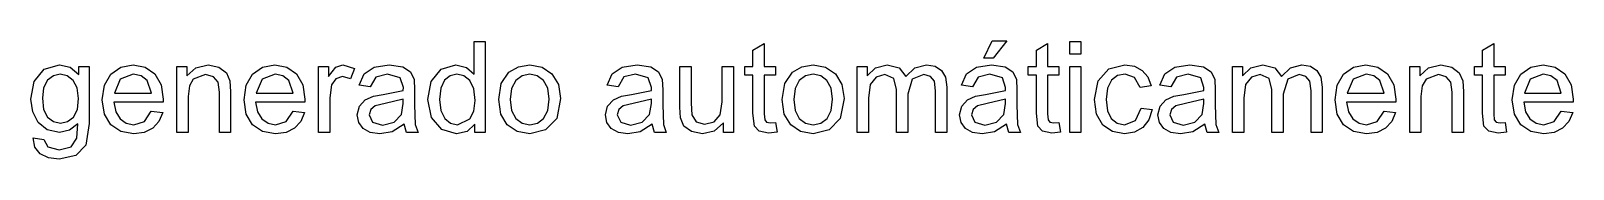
# Model space of a CAD drawing. Extents: x 10 to 410, y -78 to 290.
# Drawn here: x 101.2 to 173.8, y 6.7 to 12.3 of the extents above; entities that cross this region are included whole.
import ezdxf

# ---------------------------------------------------------------- set-up
doc = ezdxf.new("R2010")
doc.units = 0

msp = doc.modelspace()

# ---------------------------------------------------------------- linework, layer by layer
at = {"layer": 'Layer 1', "color": 7}
for points in [[(122.125, 8), (122.125, 8.39258), (121.75952, 8.045412), (121.25488, 7.92969), (120.56934, 8.13477), (120.08594, 8.70605), (119.91602, 9.55273), (120.07129, 10.39648), (120.53711, 10.97949), (121.23145, 11.18164), (121.73242, 11.06152), (122.08984, 10.75391), (122.08984, 12.29492), (122.61426, 12.29492), (122.61426, 8), (122.125, 8)], [(108.09766, 8), (108.09766, 11.11133), (108.57227, 11.11133), (108.57227, 10.66895), (108.991213, 11.053468), (109.5625, 11.18164), (110.07813, 11.0791), (110.43262, 10.81543), (110.59668, 10.42578), (110.62598, 9.91309), (110.62598, 8), (110.09863, 8), (110.09863, 9.89258), (110.03713, 10.37305), (109.8174, 10.62793), (109.45119, 10.72463), (108.86818, 10.51076), (108.68581, 10.20095), (108.62502, 9.69924), (108.62502, 8), (108.09766, 8)], [(114.76563, 8), (114.76563, 11.11133), (115.24023, 11.11133), (115.24023, 10.63965), (115.57422, 11.07617), (115.91406, 11.18164), (116.45605, 11.01172), (116.27441, 10.52246), (115.8877, 10.63672), (115.57715, 10.53125), (115.38086, 10.24414), (115.29296, 9.62891), (115.29296, 8), (114.76563, 8)], [(133.82324, 8), (133.82324, 8.45703), (133.394775, 8.061525), (132.83594, 7.92969), (132.32031, 8.03516), (131.96582, 8.29883), (131.80469, 8.69141), (131.77249, 9.18359), (131.77249, 11.11133), (132.29983, 11.11133), (132.29983, 9.38574), (132.33203, 8.8291), (132.54297, 8.50098), (132.94141, 8.38379), (133.38672, 8.50391), (133.67969, 8.83496), (133.76759, 9.44434), (133.76759, 11.11133), (134.29493, 11.11133), (134.29493, 8), (133.82324, 8)], [(140.125, 8), (140.125, 11.11133), (140.59668, 11.11133), (140.59668, 10.6748), (140.98633, 11.04102), (141.54004, 11.18164), (142.10547, 11.03809), (142.41895, 10.63672), (142.843752, 11.04541), (143.37988, 11.18164), (143.789305, 11.117188), (144.0918, 10.92383), (144.278565, 10.599367), (144.34082, 10.13574), (144.34082, 8), (143.81641, 8), (143.81641, 9.95996), (143.76371, 10.41406), (143.57914, 10.63965), (143.26274, 10.72465), (142.71781, 10.50492), (142.50102, 9.80766), (142.50102, 8), (141.97367, 8), (141.97367, 10.02148), (141.84477, 10.54883), (141.42289, 10.72461), (141.00981, 10.60742), (140.73734, 10.26465), (140.65234, 9.61426), (140.65234, 8), (140.125, 8)], [(150.12993, 8), (150.12993, 11.11133), (150.65728, 11.11133), (150.65728, 8), (150.12993, 8)], [(157.79687, 8), (157.79687, 11.11133), (158.26855, 11.11133), (158.26855, 10.6748), (158.6582, 11.04102), (159.21191, 11.18164), (159.77734, 11.03809), (160.09082, 10.63672), (160.515625, 11.04541), (161.05176, 11.18164), (161.461182, 11.117188), (161.76367, 10.92383), (161.950442, 10.599367), (162.0127, 10.13574), (162.0127, 8), (161.48828, 8), (161.48828, 9.95996), (161.43558, 10.41406), (161.25101, 10.63965), (160.9346, 10.72465), (160.38968, 10.50492), (160.17288, 9.80766), (160.17288, 8), (159.64554, 8), (159.64554, 10.02148), (159.51663, 10.54883), (159.09476, 10.72461), (158.68167, 10.60742), (158.40921, 10.26465), (158.32421, 9.61426), (158.32421, 8), (157.79687, 8)], [(166.13184, 8), (166.13184, 11.11133), (166.60645, 11.11133), (166.60645, 10.66895), (167.025393, 11.053468), (167.59668, 11.18164), (168.1123, 11.0791), (168.4668, 10.81543), (168.63086, 10.42578), (168.66016, 9.91309), (168.66016, 8), (168.13281, 8), (168.13281, 9.89258), (168.07131, 10.37305), (167.85158, 10.62793), (167.48537, 10.72463), (166.90236, 10.51076), (166.71999, 10.20095), (166.6592, 9.69924), (166.6592, 8), (166.13184, 8)]]:
    msp.add_lwpolyline(points, close=True, dxfattribs=at)
for points in [[(136.27246, 8.47168), (136.34866, 8.00586), (135.95023, 7.95896), (135.50491, 8.04976), (135.28226, 8.28707), (135.21776, 8.91109), (135.21776, 10.70113), (134.83104, 10.70113), (134.83104, 11.11129), (135.21776, 11.11129), (135.21776, 11.8818), (135.74218, 12.1982), (135.74218, 11.11129), (136.27245, 11.11129), (136.27245, 10.70113), (135.74218, 10.70113), (135.74218, 8.8818), (135.76858, 8.59176), (135.85938, 8.48922), (136.04103, 8.45112), (136.27247, 8.47162), (136.27246, 8.47168)], [(146.08403, 11.49805), (146.47368, 12.31836), (147.16509, 12.31836), (146.52056, 11.49805), (146.08403, 11.49805)], [(149.61138, 8.47168), (149.68758, 8.00586), (149.28914, 7.95896), (148.84383, 8.04976), (148.62117, 8.28707), (148.55667, 8.91109), (148.55667, 10.70113), (148.16995, 10.70113), (148.16995, 11.11129), (148.55667, 11.11129), (148.55667, 11.8818), (149.08108, 12.1982), (149.08108, 11.11129), (149.61136, 11.11129), (149.61136, 10.70113), (149.08108, 10.70113), (149.08108, 8.8818), (149.10748, 8.59176), (149.19828, 8.48922), (149.37992, 8.45112), (149.61137, 8.47162), (149.61138, 8.47168)], [(150.12993, 11.68848), (150.12993, 12.29492), (150.65728, 12.29492), (150.65728, 11.68848), (150.12993, 11.68848)], [(170.62012, 8.47168), (170.69632, 8.00586), (170.29788, 7.95896), (169.85257, 8.04976), (169.62991, 8.28707), (169.56541, 8.91109), (169.56541, 10.70113), (169.17869, 10.70113), (169.17869, 11.11129), (169.56541, 11.11129), (169.56541, 11.8818), (170.08982, 12.1982), (170.08982, 11.11129), (170.6201, 11.11129), (170.6201, 10.70113), (170.08982, 10.70113), (170.08982, 8.8818), (170.11622, 8.59176), (170.20702, 8.48922), (170.38866, 8.45112), (170.62011, 8.47162), (170.62012, 8.47168)], [(101.32715, 7.74219), (101.83984, 7.66599), (102.01855, 7.32028), (102.55469, 7.1738), (103.12012, 7.32028), (103.38965, 7.73044), (103.42775, 8.4072), (103.039555, 8.1018), (102.56641, 8), (101.997312, 8.115723), (101.57324, 8.46289), (101.30957, 8.971923), (101.22168, 9.57324), (101.38281, 10.39355), (101.84863, 10.97656), (102.56934, 11.18164), (103.07178, 11.070313), (103.47754, 10.73633), (103.47754, 11.11133), (103.96387, 11.11133), (103.96387, 8.42188), (103.81445, 7.39355), (103.3457, 6.91309), (102.55762, 6.7373), (102.054445, 6.80029), (101.6582, 6.98926), (101.404052, 7.302002), (101.32715, 7.74219), (101.32715, 7.74219)], [(106.89063, 9.00195), (107.43555, 8.93455), (107.25171, 8.510478), (106.95801, 8.19334), (106.561037, 7.995587), (106.06738, 7.92967), (105.45508, 8.034405), (104.9834, 8.34861), (104.68457, 8.854718), (104.58496, 9.52928), (104.686035, 10.226543), (104.98926, 10.74803), (105.453612, 11.073223), (106.03809, 11.18162), (106.604982, 11.07542), (107.05762, 10.75682), (107.354252, 10.245585), (107.45313, 9.5615), (107.45013, 9.42088), (105.12981, 9.42088), (105.21697, 8.96824), (105.41985, 8.63572), (105.712817, 8.431375), (106.07024, 8.36326), (106.56536, 8.51561), (106.89056, 9.00193), (106.89063, 9.00195)], [(113.56445, 9.00195), (114.10938, 8.93455), (113.92554, 8.510478), (113.63184, 8.19334), (113.234862, 7.995587), (112.74121, 7.92967), (112.128905, 8.034405), (111.65723, 8.34861), (111.3584, 8.854718), (111.25879, 9.52928), (111.359865, 10.226543), (111.66309, 10.74803), (112.12744, 11.073223), (112.71191, 11.18162), (113.27881, 11.07542), (113.73145, 10.75682), (114.028075, 10.245585), (114.12695, 9.5615), (114.12395, 9.42088), (111.80364, 9.42088), (111.8908, 8.96824), (112.09368, 8.63572), (112.386648, 8.431375), (112.74407, 8.36326), (113.23919, 8.51561), (113.56438, 9.00193), (113.56445, 9.00195)], [(118.7998, 8.38379), (118.23438, 8.03223), (117.6543, 7.92969), (117.200928, 7.991945), (116.86621, 8.17871), (116.659668, 8.465085), (116.59082, 8.82031), (116.69336, 9.23633), (116.96582, 9.54102), (117.34668, 9.71387), (117.81543, 9.79297), (118.75586, 9.97461), (118.75886, 10.1123), (118.60945, 10.56641), (118.00886, 10.74512), (117.45808, 10.61328), (117.19734, 10.15332), (116.68171, 10.22362), (116.91316, 10.75683), (117.37898, 11.0703), (118.08503, 11.18163), (118.73249, 11.08793), (119.0987, 10.85063), (119.26277, 10.4932), (119.28917, 10.00688), (119.28917, 9.30375), (119.32137, 8.37211), (119.45613, 8.00004), (118.90535, 8.00004), (118.79988, 8.38383), (118.7998, 8.38379)], [(123.24707, 9.55573), (123.367188, 10.30793), (123.72754, 10.83601), (124.172853, 11.095285), (124.70605, 11.18171), (125.289062, 11.076243), (125.75488, 10.75984), (126.060302, 10.260325), (126.16211, 9.59968), (125.98047, 8.65339), (125.45605, 8.12019), (124.70605, 7.92976), (124.114987, 8.034495), (123.64844, 8.3487), (123.347412, 8.859932), (123.24707, 9.55573), (123.24707, 9.55573)], [(130.47754, 8.38386), (129.91211, 8.0323), (129.33203, 7.92976), (128.878665, 7.992015), (128.54395, 8.17878), (128.3374, 8.465155), (128.26855, 8.82038), (128.37109, 9.2364), (128.64355, 9.54109), (129.02441, 9.71394), (129.49316, 9.79304), (130.43359, 9.97468), (130.43659, 10.11237), (130.28718, 10.56648), (129.68659, 10.74519), (129.13581, 10.61335), (128.87507, 10.15339), (128.35944, 10.22369), (128.59089, 10.7569), (129.05671, 11.07037), (129.76277, 11.1817), (130.41023, 11.088), (130.77644, 10.8507), (130.9405, 10.49327), (130.9669, 10.00695), (130.9669, 9.30382), (130.9991, 8.37218), (131.13387, 8.00011), (130.58309, 8.00011), (130.47762, 8.3839), (130.47754, 8.38386)], [(136.5918, 9.55566), (136.711917, 10.30786), (137.07227, 10.83594), (137.517578, 11.095215), (138.05078, 11.18164), (138.633788, 11.076173), (139.09961, 10.75977), (139.405033, 10.260255), (139.50684, 9.59961), (139.3252, 8.65332), (138.80078, 8.12012), (138.05078, 7.92969), (137.459715, 8.034425), (136.99316, 8.34863), (136.69214, 8.859863), (136.5918, 9.55566), (136.5918, 9.55566)], [(147.15332, 8.38379), (146.58789, 8.03223), (146.00781, 7.92969), (145.554445, 7.991945), (145.21973, 8.17871), (145.013187, 8.465085), (144.94434, 8.82031), (145.04687, 9.23633), (145.31934, 9.54102), (145.7002, 9.71387), (146.16895, 9.79297), (147.10937, 9.97461), (147.11237, 10.1123), (146.96296, 10.56641), (146.36237, 10.74512), (145.81159, 10.61328), (145.55085, 10.15332), (145.03523, 10.22362), (145.26667, 10.75683), (145.73249, 11.0703), (146.43855, 11.18163), (147.08601, 11.08793), (147.45222, 10.85063), (147.61628, 10.4932), (147.64268, 10.00688), (147.64268, 9.30375), (147.67488, 8.37211), (147.80965, 8.00004), (147.25887, 8.00004), (147.1534, 8.38383), (147.15332, 8.38379)], [(153.49028, 9.13965), (154.00884, 9.07225), (153.85721, 8.593975), (153.57232, 8.23143), (153.1834, 8.00511), (152.71392, 7.92967), (152.137505, 8.033672), (151.6856, 8.34568), (151.39556, 8.854717), (151.29888, 9.54393), (151.46587, 10.42576), (151.97271, 10.99119), (152.71685, 11.18162), (153.17754, 11.117167), (153.54595, 10.92381), (153.81035, 10.61473), (153.95903, 10.19725), (153.44634, 10.11815), (153.1856, 10.58983), (152.73735, 10.74804), (152.37627, 10.676262), (152.08989, 10.46093), (151.903125, 10.093252), (151.84087, 9.55858), (151.900928, 9.017322), (152.0811, 8.64745), (152.35796, 8.434315), (152.70806, 8.36327), (153.22661, 8.5537), (153.49028, 9.13964), (153.49028, 9.13965)], [(156.49028, 8.38379), (155.92485, 8.03223), (155.34478, 7.92969), (154.891408, 7.991945), (154.55669, 8.17871), (154.350148, 8.465085), (154.2813, 8.82031), (154.38384, 9.23633), (154.6563, 9.54102), (155.03716, 9.71387), (155.50591, 9.79297), (156.44634, 9.97461), (156.44934, 10.1123), (156.29992, 10.56641), (155.69934, 10.74512), (155.14856, 10.61328), (154.88782, 10.15332), (154.37219, 10.22362), (154.60364, 10.75683), (155.06946, 11.0703), (155.77551, 11.18163), (156.42297, 11.08793), (156.78918, 10.85063), (156.95324, 10.4932), (156.97964, 10.00688), (156.97964, 9.30375), (157.01184, 8.37211), (157.1466, 8.00004), (156.59582, 8.00004), (156.49035, 8.38383), (156.49028, 8.38379)], [(164.9248, 9.00195), (165.46973, 8.93455), (165.28589, 8.510478), (164.99219, 8.19334), (164.595213, 7.995587), (164.10156, 7.92967), (163.48926, 8.034405), (163.01758, 8.34861), (162.71875, 8.854718), (162.61914, 9.52928), (162.720215, 10.226543), (163.02344, 10.74803), (163.487793, 11.073223), (164.07227, 11.18162), (164.639162, 11.07542), (165.0918, 10.75682), (165.388425, 10.245585), (165.4873, 9.5615), (165.4843, 9.42088), (163.16399, 9.42088), (163.25115, 8.96824), (163.45403, 8.63572), (163.746998, 8.431375), (164.10442, 8.36326), (164.59954, 8.51561), (164.92473, 9.00193), (164.9248, 9.00195)], [(173.26562, 9.00195), (173.81055, 8.93455), (173.62671, 8.510477), (173.33301, 8.19334), (172.936033, 7.995587), (172.44238, 7.92967), (171.83008, 8.034405), (171.3584, 8.34861), (171.05957, 8.854717), (170.95996, 9.52928), (171.061035, 10.226542), (171.36426, 10.74803), (171.828613, 11.073222), (172.41309, 11.18162), (172.979983, 11.07542), (173.43262, 10.75682), (173.729245, 10.245585), (173.82812, 9.5615), (173.82512, 9.42088), (171.5048, 9.42088), (171.59196, 8.96824), (171.79484, 8.63572), (172.087808, 8.431375), (172.44523, 8.36326), (172.94035, 8.51561), (173.26554, 9.00193), (173.26562, 9.00195)], [(101.76367, 9.61133), (101.824462, 9.081785), (102.00684, 8.71777), (102.280762, 8.506833), (102.61621, 8.43652), (102.950195, 8.5061), (103.22559, 8.71484), (103.410157, 9.075193), (103.47168, 9.59375), (103.40796, 10.094728), (103.2168, 10.45508), (102.938475, 10.67261), (102.60742, 10.74512), (102.282227, 10.673343), (102.00977, 10.45801), (101.825195, 10.10425), (101.76367, 9.61133), (101.76367, 9.61133)], [(105.15918, 9.85449), (106.89648, 9.85449), (106.69727, 10.44336), (106.40796, 10.671877), (106.04395, 10.74805), (105.43164, 10.50488), (105.15918, 9.85449), (105.15918, 9.85449)], [(111.83301, 9.85449), (113.57031, 9.85449), (113.37109, 10.44336), (113.081785, 10.671877), (112.71777, 10.74805), (112.10547, 10.50488), (111.83301, 9.85449), (111.83301, 9.85449)], [(120.45801, 9.55273), (120.520997, 9.030518), (120.70996, 8.65918), (120.984617, 8.437255), (121.30469, 8.36328), (121.89063, 8.64453), (122.073, 9.002685), (122.13379, 9.50879), (122.072267, 10.0625), (121.8877, 10.44629), (121.613037, 10.670412), (121.28125, 10.74512), (120.958252, 10.673342), (120.69238, 10.45801), (120.516603, 10.088135), (120.45801, 9.55273), (120.45801, 9.55273)], [(123.78906, 9.55573), (123.854245, 9.032785), (124.0498, 8.65925), (124.344238, 8.437325), (124.70605, 8.36335), (125.065672, 8.438057), (125.35938, 8.66218), (125.554935, 9.039377), (125.62012, 9.57331), (125.554203, 10.080147), (125.35645, 10.44636), (125.063475, 10.670482), (124.70605, 10.74519), (124.344237, 10.671215), (124.0498, 10.44929), (123.854245, 10.07795), (123.78906, 9.55573), (123.78906, 9.55573)], [(137.13379, 9.55566), (137.198975, 9.032715), (137.39453, 8.65918), (137.688963, 8.437255), (138.05078, 8.36328), (138.4104, 8.437987), (138.7041, 8.66211), (138.899655, 9.039307), (138.96484, 9.57324), (138.898922, 10.080078), (138.70117, 10.44629), (138.408203, 10.670412), (138.05078, 10.74512), (137.688963, 10.671145), (137.39453, 10.44922), (137.198975, 10.07788), (137.13379, 9.55566), (137.13379, 9.55566)], [(163.19336, 9.85449), (164.93066, 9.85449), (164.73145, 10.44336), (164.442138, 10.671877), (164.07812, 10.74805), (163.46582, 10.50488), (163.19336, 9.85449), (163.19336, 9.85449)], [(171.53418, 9.85449), (173.27148, 9.85449), (173.07227, 10.44336), (172.78296, 10.671877), (172.41895, 10.74805), (171.80664, 10.50488), (171.53418, 9.85449), (171.53418, 9.85449)], [(118.7559, 9.56152), (117.89457, 9.3623), (117.43461, 9.25684), (117.2266, 9.08398), (117.1534, 8.83496), (117.3116, 8.4834), (117.78035, 8.34277), (118.32235, 8.47461), (118.67098, 8.84082), (118.75598, 9.36816), (118.7559, 9.56152)], [(130.43364, 9.56159), (129.57232, 9.36237), (129.11235, 9.25691), (128.90435, 9.08405), (128.83105, 8.83503), (128.98926, 8.48347), (129.45801, 8.34284), (130, 8.47468), (130.34863, 8.84089), (130.43363, 9.36823), (130.43364, 9.56159)], [(147.10942, 9.56152), (146.2481, 9.3623), (145.78814, 9.25684), (145.58013, 9.08398), (145.50693, 8.83496), (145.66513, 8.4834), (146.13388, 8.34277), (146.67587, 8.47461), (147.0245, 8.84082), (147.1095, 9.36816), (147.10942, 9.56152)], [(156.44638, 9.56152), (155.58505, 9.3623), (155.12509, 9.25684), (154.91708, 9.08398), (154.84388, 8.83496), (155.00208, 8.4834), (155.47083, 8.34277), (156.01283, 8.47461), (156.36146, 8.84082), (156.44646, 9.36816), (156.44638, 9.56152)]]:
    msp.add_lwpolyline(points, dxfattribs=at)

doc.saveas('drawing.dxf')
